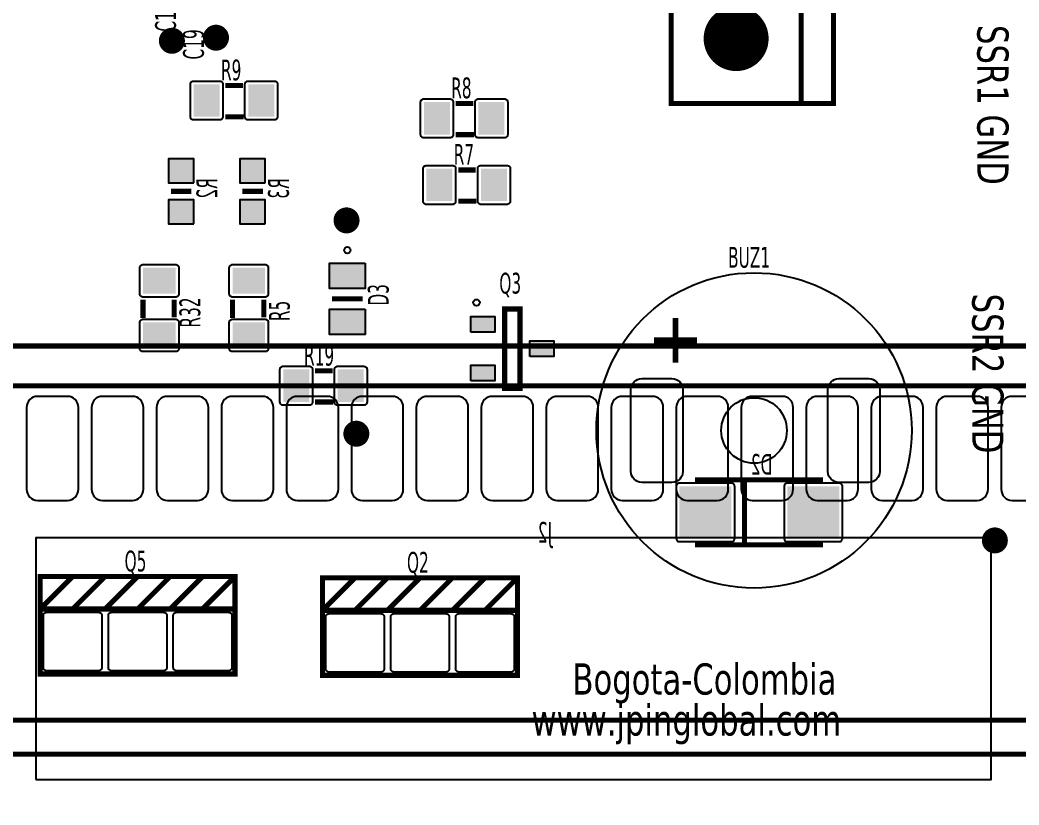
# Model space of a CAD drawing. Header units: millimetres. Extents: x 124 to 302, y 105 to 223.
# Drawn here: x 281.319 to 282.856, y 218.609 to 219.817 of the extents above; entities that cross this region are included whole.
import ezdxf

# ---------------------------------------------------------------- set-up
doc = ezdxf.new("R2010")
doc.units = ezdxf.units.MM
doc.layers.add('DESC', color=250, linetype='Continuous')
doc.styles.get("Standard").update_dxf_attribs({"font": 'tahoma.ttf'})

# ---------------------------------------------------------------- blocks, each defined once
blk = doc.blocks.new('RPAD')
blk.add_trace([(-0.5, -0.5), (-0.5, 0.5), (0.5, -0.5), (0.5, 0.5)])
blk = doc.blocks.new('EPAD')
at = {"const_width": 0.5}
blk.add_lwpolyline([(-0.25, 0, 1), (0.25, 0, 1)], format="xyb", close=True, dxfattribs=at)
blk = doc.blocks.new('PSOCB')
at = {"const_width": 0.00787}
for points in [[(129.8456, 111.181), (134.7196, 111.181), (134.7196, 114.0511), (129.8456, 114.0511), (129.8456, 111.181)], [(129.8456, 111.181), (134.7196, 111.181), (134.7196, 114.0511), (129.8456, 114.0511), (129.8456, 111.181)], [(129.8456, 111.181), (134.7196, 111.181), (134.7196, 114.0511), (129.8456, 114.0511), (129.8456, 111.181)], [(133.44, 113.9897), (131.34, 113.9897)], [(133.44, 113.9897), (131.34, 113.9897)], [(133.44, 113.9897), (131.34, 113.9897)], [(133.7219, 112.1822), (133.9719, 112.1822), (133.9719, 113.0822), (133.7219, 113.0822), (133.7219, 112.1822)], [(133.7219, 112.1822), (133.9719, 112.1822), (133.9719, 113.0822), (133.7219, 113.0822), (133.7219, 112.1822)], [(133.7219, 112.1822), (133.9719, 112.1822), (133.9719, 113.0822), (133.7219, 113.0822), (133.7219, 112.1822)], [(133.9219, 113.0822), (133.9219, 112.1822)], [(133.9219, 113.0822), (133.9219, 112.1822)], [(133.9219, 113.0822), (133.9219, 112.1822)], [(133.036, 112.2099), (133.063, 112.2099)], [(133.036, 112.2099), (133.063, 112.2099)], [(133.036, 112.2099), (133.063, 112.2099)], [(133.3903, 112.1824), (133.4173, 112.1824)], [(133.3903, 112.1824), (133.4173, 112.1824)], [(133.3903, 112.1824), (133.4173, 112.1824)], [(133.036, 112.1619), (133.064, 112.1619)], [(133.036, 112.1619), (133.064, 112.1619)], [(133.036, 112.1619), (133.064, 112.1619)], [(133.3903, 112.1344), (133.4183, 112.1344)], [(133.3903, 112.1344), (133.4183, 112.1344)], [(133.3903, 112.1344), (133.4183, 112.1344)], [(133.3942, 112.08), (133.4212, 112.08)], [(133.3942, 112.08), (133.4212, 112.08)], [(133.3942, 112.08), (133.4212, 112.08)], [(132.9834, 112.0472), (132.9519, 112.0472)], [(132.9834, 112.0472), (132.9519, 112.0472)], [(132.9834, 112.0472), (132.9519, 112.0472)], [(133.0936, 112.0472), (133.0621, 112.0472)], [(133.0936, 112.0472), (133.0621, 112.0472)], [(133.0936, 112.0472), (133.0621, 112.0472)], [(133.3942, 112.032), (133.4222, 112.032)], [(133.3942, 112.032), (133.4222, 112.032)], [(133.3942, 112.032), (133.4222, 112.032)], [(132.9091, 111.8804), (132.9091, 111.8524)], [(132.9091, 111.8804), (132.9091, 111.8524)], [(132.9091, 111.8804), (132.9091, 111.8524)], [(132.9571, 111.8804), (132.9571, 111.8534)], [(132.9571, 111.8804), (132.9571, 111.8534)], [(132.9571, 111.8804), (132.9571, 111.8534)], [(133.0469, 111.8804), (133.0469, 111.8524)], [(133.0469, 111.8804), (133.0469, 111.8524)], [(133.0469, 111.8804), (133.0469, 111.8524)], [(133.0949, 111.8804), (133.0949, 111.8534)], [(133.0949, 111.8804), (133.0949, 111.8534)], [(133.0949, 111.8804), (133.0949, 111.8534)], [(133.2471, 111.8818), (133.1999, 111.8818)], [(133.2471, 111.8818), (133.1999, 111.8818)], [(133.2471, 111.8818), (133.1999, 111.8818)], [(133.4656, 111.744), (133.4893, 111.744), (133.4893, 111.8661), (133.4656, 111.8661), (133.4656, 111.744)], [(133.4656, 111.744), (133.4893, 111.744), (133.4893, 111.8661), (133.4656, 111.8661), (133.4656, 111.744)], [(133.4656, 111.744), (133.4893, 111.744), (133.4893, 111.8661), (133.4656, 111.8661), (133.4656, 111.744)], [(133.1738, 111.771), (133.2008, 111.771)], [(133.1738, 111.771), (133.2008, 111.771)], [(133.1738, 111.771), (133.2008, 111.771)], [(133.1738, 111.723), (133.2018, 111.723)], [(133.1738, 111.723), (133.2018, 111.723)], [(133.1738, 111.723), (133.2018, 111.723)], [(133.9557, 111.6031), (133.7587, 111.6031)], [(133.9557, 111.6031), (133.7587, 111.6031)], [(133.9557, 111.6031), (133.7587, 111.6031)], [(133.8347, 111.6031), (133.8347, 111.5031)], [(133.8347, 111.6031), (133.8347, 111.5031)], [(133.8347, 111.6031), (133.8347, 111.5031)], [(133.7587, 111.5031), (133.9557, 111.5031)], [(133.7587, 111.5031), (133.9557, 111.5031)], [(133.7587, 111.5031), (133.9557, 111.5031)], [(132.7507, 111.4043), (132.7507, 111.4543), (133.0507, 111.4543), (133.0507, 111.4043)], [(132.7507, 111.4043), (132.8007, 111.4543)], [(132.7507, 111.4043), (132.7507, 111.4543), (133.0507, 111.4543), (133.0507, 111.4043)], [(132.7507, 111.4043), (132.8007, 111.4543)], [(132.7507, 111.4043), (132.7507, 111.4543), (133.0507, 111.4543), (133.0507, 111.4043)], [(132.7507, 111.4043), (132.8007, 111.4543)], [(132.8007, 111.4043), (132.8507, 111.4543)], [(132.8007, 111.4043), (132.8507, 111.4543)], [(132.8007, 111.4043), (132.8507, 111.4543)], [(132.8507, 111.4043), (132.9007, 111.4543)], [(132.8507, 111.4043), (132.9007, 111.4543)], [(132.8507, 111.4043), (132.9007, 111.4543)], [(132.9007, 111.4043), (132.9507, 111.4543)], [(132.9007, 111.4043), (132.9507, 111.4543)], [(132.9007, 111.4043), (132.9507, 111.4543)], [(132.9507, 111.4043), (133.0007, 111.4543)], [(132.9507, 111.4043), (133.0007, 111.4543)], [(132.9507, 111.4043), (133.0007, 111.4543)], [(133.0007, 111.4043), (133.0507, 111.4543)], [(133.0007, 111.4043), (133.0507, 111.4543)], [(133.0007, 111.4043), (133.0507, 111.4543)], [(133.1853, 111.4023), (133.1853, 111.4523), (133.4853, 111.4523), (133.4853, 111.4023)], [(133.1853, 111.4023), (133.2353, 111.4523)], [(133.1853, 111.4023), (133.1853, 111.4523), (133.4853, 111.4523), (133.4853, 111.4023)], [(133.1853, 111.4023), (133.2353, 111.4523)], [(133.1853, 111.4023), (133.1853, 111.4523), (133.4853, 111.4523), (133.4853, 111.4023)], [(133.1853, 111.4023), (133.2353, 111.4523)], [(133.2353, 111.4023), (133.2853, 111.4523)], [(133.2353, 111.4023), (133.2853, 111.4523)], [(133.2353, 111.4023), (133.2853, 111.4523)], [(133.2853, 111.4023), (133.3353, 111.4523)], [(133.2853, 111.4023), (133.3353, 111.4523)], [(133.2853, 111.4023), (133.3353, 111.4523)], [(133.3353, 111.4023), (133.3853, 111.4523)], [(133.3353, 111.4023), (133.3853, 111.4523)], [(133.3353, 111.4023), (133.3853, 111.4523)], [(133.3853, 111.4023), (133.4353, 111.4523)], [(133.3853, 111.4023), (133.4353, 111.4523)], [(133.3853, 111.4023), (133.4353, 111.4523)], [(133.4353, 111.4023), (133.4853, 111.4523)], [(133.4353, 111.4023), (133.4853, 111.4523)], [(133.4353, 111.4023), (133.4853, 111.4523)], [(132.7507, 111.3043), (133.0507, 111.3043), (133.0507, 111.4043), (132.7507, 111.4043), (132.7507, 111.3043)], [(132.7507, 111.3043), (133.0507, 111.3043), (133.0507, 111.4043), (132.7507, 111.4043), (132.7507, 111.3043)], [(132.7507, 111.3043), (133.0507, 111.3043), (133.0507, 111.4043), (132.7507, 111.4043), (132.7507, 111.3043)], [(133.1853, 111.3023), (133.4853, 111.3023), (133.4853, 111.4023), (133.1853, 111.4023), (133.1853, 111.3023)], [(133.1853, 111.3023), (133.4853, 111.3023), (133.4853, 111.4023), (133.1853, 111.4023), (133.1853, 111.3023)], [(133.1853, 111.3023), (133.4853, 111.3023), (133.4853, 111.4023), (133.1853, 111.4023), (133.1853, 111.3023)], [(134.5535, 111.2334), (130.8921, 111.2334)], [(134.5535, 111.2334), (130.8921, 111.2334)], [(134.5535, 111.2334), (130.8921, 111.2334)]]:
    blk.add_lwpolyline(points, dxfattribs=at)
for points in [[(131.863, 113.9736), (131.817, 113.9736), (131.8136, 113.9733), (131.8104, 113.9723), (131.8075, 113.9708), (131.805, 113.9687), (131.8029, 113.9662), (131.8014, 113.9633), (131.8004, 113.9601), (131.8, 113.9566), (131.8, 113.8306), (131.8004, 113.8272), (131.8014, 113.8239), (131.8029, 113.821), (131.805, 113.8185), (131.8075, 113.8165), (131.8104, 113.8149), (131.8136, 113.814), (131.817, 113.8136), (131.863, 113.8136), (131.8665, 113.814), (131.8697, 113.8149), (131.8726, 113.8165), (131.8751, 113.8185), (131.8772, 113.821), (131.8787, 113.8239), (131.8797, 113.8272), (131.88, 113.8306), (131.88, 113.9566), (131.8797, 113.9601), (131.8787, 113.9633), (131.8772, 113.9662), (131.8751, 113.9687), (131.8726, 113.9708), (131.8697, 113.9723), (131.8665, 113.9733), (131.863, 113.9736)], [(131.963, 113.9736), (131.917, 113.9736), (131.9136, 113.9733), (131.9104, 113.9723), (131.9075, 113.9708), (131.905, 113.9687), (131.9029, 113.9662), (131.9014, 113.9633), (131.9004, 113.9601), (131.9, 113.9566), (131.9, 113.8306), (131.9004, 113.8272), (131.9014, 113.8239), (131.9029, 113.821), (131.905, 113.8185), (131.9075, 113.8165), (131.9104, 113.8149), (131.9136, 113.814), (131.917, 113.8136), (131.963, 113.8136), (131.9665, 113.814), (131.9697, 113.8149), (131.9726, 113.8165), (131.9751, 113.8185), (131.9772, 113.821), (131.9787, 113.8239), (131.9797, 113.8272), (131.98, 113.8306), (131.98, 113.9566), (131.9797, 113.9601), (131.9787, 113.9633), (131.9772, 113.9662), (131.9751, 113.9687), (131.9726, 113.9708), (131.9697, 113.9723), (131.9665, 113.9733), (131.963, 113.9736)], [(132.063, 113.9736), (132.017, 113.9736), (132.0136, 113.9733), (132.0104, 113.9723), (132.0075, 113.9708), (132.005, 113.9687), (132.0029, 113.9662), (132.0014, 113.9633), (132.0004, 113.9601), (132, 113.9566), (132, 113.8306), (132.0004, 113.8272), (132.0014, 113.8239), (132.0029, 113.821), (132.005, 113.8185), (132.0075, 113.8165), (132.0104, 113.8149), (132.0136, 113.814), (132.017, 113.8136), (132.063, 113.8136), (132.0665, 113.814), (132.0697, 113.8149), (132.0726, 113.8165), (132.0751, 113.8185), (132.0772, 113.821), (132.0787, 113.8239), (132.0797, 113.8272), (132.08, 113.8306), (132.08, 113.9566), (132.0797, 113.9601), (132.0787, 113.9633), (132.0772, 113.9662), (132.0751, 113.9687), (132.0726, 113.9708), (132.0697, 113.9723), (132.0665, 113.9733), (132.063, 113.9736)], [(132.163, 113.9736), (132.117, 113.9736), (132.1136, 113.9733), (132.1104, 113.9723), (132.1075, 113.9708), (132.105, 113.9687), (132.1029, 113.9662), (132.1014, 113.9633), (132.1004, 113.9601), (132.1, 113.9566), (132.1, 113.8306), (132.1004, 113.8272), (132.1014, 113.8239), (132.1029, 113.821), (132.105, 113.8185), (132.1075, 113.8165), (132.1104, 113.8149), (132.1136, 113.814), (132.117, 113.8136), (132.163, 113.8136), (132.1665, 113.814), (132.1697, 113.8149), (132.1726, 113.8165), (132.1751, 113.8185), (132.1772, 113.821), (132.1787, 113.8239), (132.1797, 113.8272), (132.18, 113.8306), (132.18, 113.9566), (132.1797, 113.9601), (132.1787, 113.9633), (132.1772, 113.9662), (132.1751, 113.9687), (132.1726, 113.9708), (132.1697, 113.9723), (132.1665, 113.9733), (132.163, 113.9736)], [(132.263, 113.9736), (132.217, 113.9736), (132.2136, 113.9733), (132.2104, 113.9723), (132.2075, 113.9708), (132.205, 113.9687), (132.2029, 113.9662), (132.2014, 113.9633), (132.2004, 113.9601), (132.2, 113.9566), (132.2, 113.8306), (132.2004, 113.8272), (132.2014, 113.8239), (132.2029, 113.821), (132.205, 113.8185), (132.2075, 113.8165), (132.2104, 113.8149), (132.2136, 113.814), (132.217, 113.8136), (132.263, 113.8136), (132.2665, 113.814), (132.2697, 113.8149), (132.2726, 113.8165), (132.2751, 113.8185), (132.2772, 113.821), (132.2787, 113.8239), (132.2797, 113.8272), (132.28, 113.8306), (132.28, 113.9566), (132.2797, 113.9601), (132.2787, 113.9633), (132.2772, 113.9662), (132.2751, 113.9687), (132.2726, 113.9708), (132.2697, 113.9723), (132.2665, 113.9733), (132.263, 113.9736)], [(132.363, 113.9736), (132.317, 113.9736), (132.3136, 113.9733), (132.3104, 113.9723), (132.3075, 113.9708), (132.305, 113.9687), (132.3029, 113.9662), (132.3014, 113.9633), (132.3004, 113.9601), (132.3, 113.9566), (132.3, 113.8306), (132.3004, 113.8272), (132.3014, 113.8239), (132.3029, 113.821), (132.305, 113.8185), (132.3075, 113.8165), (132.3104, 113.8149), (132.3136, 113.814), (132.317, 113.8136), (132.363, 113.8136), (132.3665, 113.814), (132.3697, 113.8149), (132.3726, 113.8165), (132.3751, 113.8185), (132.3772, 113.821), (132.3787, 113.8239), (132.3797, 113.8272), (132.38, 113.8306), (132.38, 113.9566), (132.3797, 113.9601), (132.3787, 113.9633), (132.3772, 113.9662), (132.3751, 113.9687), (132.3726, 113.9708), (132.3697, 113.9723), (132.3665, 113.9733), (132.363, 113.9736)], [(132.463, 113.9736), (132.417, 113.9736), (132.4136, 113.9733), (132.4104, 113.9723), (132.4075, 113.9708), (132.405, 113.9687), (132.4029, 113.9662), (132.4014, 113.9633), (132.4004, 113.9601), (132.4, 113.9566), (132.4, 113.8306), (132.4004, 113.8272), (132.4014, 113.8239), (132.4029, 113.821), (132.405, 113.8185), (132.4075, 113.8165), (132.4104, 113.8149), (132.4136, 113.814), (132.417, 113.8136), (132.463, 113.8136), (132.4665, 113.814), (132.4697, 113.8149), (132.4726, 113.8165), (132.4751, 113.8185), (132.4772, 113.821), (132.4787, 113.8239), (132.4797, 113.8272), (132.48, 113.8306), (132.48, 113.9566), (132.4797, 113.9601), (132.4787, 113.9633), (132.4772, 113.9662), (132.4751, 113.9687), (132.4726, 113.9708), (132.4697, 113.9723), (132.4665, 113.9733), (132.463, 113.9736)], [(132.563, 113.9736), (132.517, 113.9736), (132.5136, 113.9733), (132.5104, 113.9723), (132.5075, 113.9708), (132.505, 113.9687), (132.5029, 113.9662), (132.5014, 113.9633), (132.5004, 113.9601), (132.5, 113.9566), (132.5, 113.8306), (132.5004, 113.8272), (132.5014, 113.8239), (132.5029, 113.821), (132.505, 113.8185), (132.5075, 113.8165), (132.5104, 113.8149), (132.5136, 113.814), (132.517, 113.8136), (132.563, 113.8136), (132.5665, 113.814), (132.5697, 113.8149), (132.5726, 113.8165), (132.5751, 113.8185), (132.5772, 113.821), (132.5787, 113.8239), (132.5797, 113.8272), (132.58, 113.8306), (132.58, 113.9566), (132.5797, 113.9601), (132.5787, 113.9633), (132.5772, 113.9662), (132.5751, 113.9687), (132.5726, 113.9708), (132.5697, 113.9723), (132.5665, 113.9733), (132.563, 113.9736)], [(132.663, 113.9736), (132.617, 113.9736), (132.6136, 113.9733), (132.6104, 113.9723), (132.6075, 113.9708), (132.605, 113.9687), (132.6029, 113.9662), (132.6014, 113.9633), (132.6004, 113.9601), (132.6, 113.9566), (132.6, 113.8306), (132.6004, 113.8272), (132.6014, 113.8239), (132.6029, 113.821), (132.605, 113.8185), (132.6075, 113.8165), (132.6104, 113.8149), (132.6136, 113.814), (132.617, 113.8136), (132.663, 113.8136), (132.6665, 113.814), (132.6697, 113.8149), (132.6726, 113.8165), (132.6751, 113.8185), (132.6772, 113.821), (132.6787, 113.8239), (132.6797, 113.8272), (132.68, 113.8306), (132.68, 113.9566), (132.6797, 113.9601), (132.6787, 113.9633), (132.6772, 113.9662), (132.6751, 113.9687), (132.6726, 113.9708), (132.6697, 113.9723), (132.6665, 113.9733), (132.663, 113.9736)], [(132.763, 113.9736), (132.717, 113.9736), (132.7136, 113.9733), (132.7104, 113.9723), (132.7075, 113.9708), (132.705, 113.9687), (132.7029, 113.9662), (132.7014, 113.9633), (132.7004, 113.9601), (132.7, 113.9566), (132.7, 113.8306), (132.7004, 113.8272), (132.7014, 113.8239), (132.7029, 113.821), (132.705, 113.8185), (132.7075, 113.8165), (132.7104, 113.8149), (132.7136, 113.814), (132.717, 113.8136), (132.763, 113.8136), (132.7665, 113.814), (132.7697, 113.8149), (132.7726, 113.8165), (132.7751, 113.8185), (132.7772, 113.821), (132.7787, 113.8239), (132.7797, 113.8272), (132.78, 113.8306), (132.78, 113.9566), (132.7797, 113.9601), (132.7787, 113.9633), (132.7772, 113.9662), (132.7751, 113.9687), (132.7726, 113.9708), (132.7697, 113.9723), (132.7665, 113.9733), (132.763, 113.9736)], [(132.863, 113.9736), (132.817, 113.9736), (132.8136, 113.9733), (132.8104, 113.9723), (132.8075, 113.9708), (132.805, 113.9687), (132.8029, 113.9662), (132.8014, 113.9633), (132.8004, 113.9601), (132.8, 113.9566), (132.8, 113.8306), (132.8004, 113.8272), (132.8014, 113.8239), (132.8029, 113.821), (132.805, 113.8185), (132.8075, 113.8165), (132.8104, 113.8149), (132.8136, 113.814), (132.817, 113.8136), (132.863, 113.8136), (132.8665, 113.814), (132.8697, 113.8149), (132.8726, 113.8165), (132.8751, 113.8185), (132.8772, 113.821), (132.8787, 113.8239), (132.8797, 113.8272), (132.88, 113.8306), (132.88, 113.9566), (132.8797, 113.9601), (132.8787, 113.9633), (132.8772, 113.9662), (132.8751, 113.9687), (132.8726, 113.9708), (132.8697, 113.9723), (132.8665, 113.9733), (132.863, 113.9736)], [(132.963, 113.9736), (132.917, 113.9736), (132.9136, 113.9733), (132.9104, 113.9723), (132.9075, 113.9708), (132.905, 113.9687), (132.9029, 113.9662), (132.9014, 113.9633), (132.9004, 113.9601), (132.9, 113.9566), (132.9, 113.8306), (132.9004, 113.8272), (132.9014, 113.8239), (132.9029, 113.821), (132.905, 113.8185), (132.9075, 113.8165), (132.9104, 113.8149), (132.9136, 113.814), (132.917, 113.8136), (132.963, 113.8136), (132.9665, 113.814), (132.9697, 113.8149), (132.9726, 113.8165), (132.9751, 113.8185), (132.9772, 113.821), (132.9787, 113.8239), (132.9797, 113.8272), (132.98, 113.8306), (132.98, 113.9566), (132.9797, 113.9601), (132.9787, 113.9633), (132.9772, 113.9662), (132.9751, 113.9687), (132.9726, 113.9708), (132.9697, 113.9723), (132.9665, 113.9733), (132.963, 113.9736)], [(133.063, 113.9736), (133.017, 113.9736), (133.0136, 113.9733), (133.0104, 113.9723), (133.0075, 113.9708), (133.005, 113.9687), (133.0029, 113.9662), (133.0014, 113.9633), (133.0004, 113.9601), (133, 113.9566), (133, 113.8306), (133.0004, 113.8272), (133.0014, 113.8239), (133.0029, 113.821), (133.005, 113.8185), (133.0075, 113.8165), (133.0104, 113.8149), (133.0136, 113.814), (133.017, 113.8136), (133.063, 113.8136), (133.0665, 113.814), (133.0697, 113.8149), (133.0726, 113.8165), (133.0751, 113.8185), (133.0772, 113.821), (133.0787, 113.8239), (133.0797, 113.8272), (133.08, 113.8306), (133.08, 113.9566), (133.0797, 113.9601), (133.0787, 113.9633), (133.0772, 113.9662), (133.0751, 113.9687), (133.0726, 113.9708), (133.0697, 113.9723), (133.0665, 113.9733), (133.063, 113.9736)], [(133.163, 113.9736), (133.117, 113.9736), (133.1136, 113.9733), (133.1104, 113.9723), (133.1075, 113.9708), (133.105, 113.9687), (133.1029, 113.9662), (133.1014, 113.9633), (133.1004, 113.9601), (133.1, 113.9566), (133.1, 113.8306), (133.1004, 113.8272), (133.1014, 113.8239), (133.1029, 113.821), (133.105, 113.8185), (133.1075, 113.8165), (133.1104, 113.8149), (133.1136, 113.814), (133.117, 113.8136), (133.163, 113.8136), (133.1665, 113.814), (133.1697, 113.8149), (133.1726, 113.8165), (133.1751, 113.8185), (133.1772, 113.821), (133.1787, 113.8239), (133.1797, 113.8272), (133.18, 113.8306), (133.18, 113.9566), (133.1797, 113.9601), (133.1787, 113.9633), (133.1772, 113.9662), (133.1751, 113.9687), (133.1726, 113.9708), (133.1697, 113.9723), (133.1665, 113.9733), (133.163, 113.9736)], [(133.263, 113.9736), (133.217, 113.9736), (133.2136, 113.9733), (133.2104, 113.9723), (133.2075, 113.9708), (133.205, 113.9687), (133.2029, 113.9662), (133.2014, 113.9633), (133.2004, 113.9601), (133.2, 113.9566), (133.2, 113.8306), (133.2004, 113.8272), (133.2014, 113.8239), (133.2029, 113.821), (133.205, 113.8185), (133.2075, 113.8165), (133.2104, 113.8149), (133.2136, 113.814), (133.217, 113.8136), (133.263, 113.8136), (133.2665, 113.814), (133.2697, 113.8149), (133.2726, 113.8165), (133.2751, 113.8185), (133.2772, 113.821), (133.2787, 113.8239), (133.2797, 113.8272), (133.28, 113.8306), (133.28, 113.9566), (133.2797, 113.9601), (133.2787, 113.9633), (133.2772, 113.9662), (133.2751, 113.9687), (133.2726, 113.9708), (133.2697, 113.9723), (133.2665, 113.9733), (133.263, 113.9736)], [(132.987, 112.2169), (133.027, 112.2169), (133.028, 112.2168), (133.0289, 112.2165), (133.0298, 112.2161), (133.0305, 112.2155), (133.0311, 112.2148), (133.0316, 112.2139), (133.0319, 112.213), (133.032, 112.2119), (133.032, 112.1619), (133.0319, 112.1609), (133.0316, 112.16), (133.0311, 112.1591), (133.0305, 112.1584), (133.0298, 112.1578), (133.0289, 112.1573), (133.028, 112.157), (133.027, 112.1569), (132.987, 112.1569), (132.986, 112.157), (132.985, 112.1573), (132.9842, 112.1578), (132.9834, 112.1584), (132.9828, 112.1591), (132.9824, 112.16), (132.9821, 112.1609), (132.982, 112.1619), (132.982, 112.2119), (132.9821, 112.213), (132.9824, 112.2139), (132.9828, 112.2148), (132.9834, 112.2155), (132.9842, 112.2161), (132.985, 112.2165), (132.986, 112.2168), (132.987, 112.2169)], [(133.071, 112.2169), (133.111, 112.2169), (133.112, 112.2168), (133.1129, 112.2165), (133.1138, 112.2161), (133.1145, 112.2155), (133.1151, 112.2148), (133.1156, 112.2139), (133.1159, 112.213), (133.116, 112.2119), (133.116, 112.1619), (133.1159, 112.1609), (133.1156, 112.16), (133.1151, 112.1591), (133.1145, 112.1584), (133.1138, 112.1578), (133.1129, 112.1573), (133.112, 112.157), (133.111, 112.1569), (133.071, 112.1569), (133.07, 112.157), (133.069, 112.1573), (133.0682, 112.1578), (133.0674, 112.1584), (133.0668, 112.1591), (133.0664, 112.16), (133.0661, 112.1609), (133.066, 112.1619), (133.066, 112.2119), (133.0661, 112.213), (133.0664, 112.2139), (133.0668, 112.2148), (133.0674, 112.2155), (133.0682, 112.2161), (133.069, 112.2165), (133.07, 112.2168), (133.071, 112.2169)], [(133.3413, 112.1894), (133.3813, 112.1894), (133.3823, 112.1893), (133.3833, 112.189), (133.3841, 112.1885), (133.3849, 112.1879), (133.3855, 112.1872), (133.3859, 112.1863), (133.3862, 112.1854), (133.3863, 112.1844), (133.3863, 112.1344), (133.3862, 112.1334), (133.3859, 112.1324), (133.3855, 112.1316), (133.3849, 112.1308), (133.3841, 112.1302), (133.3833, 112.1298), (133.3823, 112.1295), (133.3813, 112.1294), (133.3413, 112.1294), (133.3403, 112.1295), (133.3393, 112.1298), (133.3385, 112.1302), (133.3377, 112.1308), (133.3371, 112.1316), (133.3367, 112.1324), (133.3364, 112.1334), (133.3363, 112.1344), (133.3363, 112.1844), (133.3364, 112.1854), (133.3367, 112.1863), (133.3371, 112.1872), (133.3377, 112.1879), (133.3385, 112.1885), (133.3393, 112.189), (133.3403, 112.1893), (133.3413, 112.1894)], [(133.4253, 112.1894), (133.4653, 112.1894), (133.4663, 112.1893), (133.4673, 112.189), (133.4681, 112.1885), (133.4689, 112.1879), (133.4695, 112.1872), (133.4699, 112.1863), (133.4702, 112.1854), (133.4703, 112.1844), (133.4703, 112.1344), (133.4702, 112.1334), (133.4699, 112.1324), (133.4695, 112.1316), (133.4689, 112.1308), (133.4681, 112.1302), (133.4673, 112.1298), (133.4663, 112.1295), (133.4653, 112.1294), (133.4253, 112.1294), (133.4243, 112.1295), (133.4233, 112.1298), (133.4225, 112.1302), (133.4217, 112.1308), (133.4211, 112.1316), (133.4207, 112.1324), (133.4204, 112.1334), (133.4203, 112.1344), (133.4203, 112.1844), (133.4204, 112.1854), (133.4207, 112.1863), (133.4211, 112.1872), (133.4217, 112.1879), (133.4225, 112.1885), (133.4233, 112.189), (133.4243, 112.1893), (133.4253, 112.1894)], [(132.9871, 112.0602), (132.9871, 112.0972), (132.9481, 112.0972), (132.9481, 112.0602), (132.9871, 112.0602)], [(133.0973, 112.0602), (133.0973, 112.0972), (133.0583, 112.0972), (133.0583, 112.0602), (133.0973, 112.0602)], [(133.3452, 112.087), (133.3852, 112.087), (133.3863, 112.0869), (133.3872, 112.0866), (133.3881, 112.0862), (133.3888, 112.0856), (133.3894, 112.0848), (133.3899, 112.084), (133.3901, 112.083), (133.3902, 112.082), (133.3902, 112.032), (133.3901, 112.031), (133.3899, 112.03), (133.3894, 112.0292), (133.3888, 112.0285), (133.3881, 112.0279), (133.3872, 112.0274), (133.3863, 112.0271), (133.3852, 112.027), (133.3452, 112.027), (133.3442, 112.0271), (133.3433, 112.0274), (133.3424, 112.0279), (133.3417, 112.0285), (133.3411, 112.0292), (133.3406, 112.03), (133.3403, 112.031), (133.3402, 112.032), (133.3402, 112.082), (133.3403, 112.083), (133.3406, 112.084), (133.3411, 112.0848), (133.3417, 112.0856), (133.3424, 112.0862), (133.3433, 112.0866), (133.3442, 112.0869), (133.3452, 112.087)], [(133.4292, 112.087), (133.4692, 112.087), (133.4703, 112.0869), (133.4712, 112.0866), (133.4721, 112.0862), (133.4728, 112.0856), (133.4734, 112.0848), (133.4739, 112.084), (133.4741, 112.083), (133.4742, 112.082), (133.4742, 112.032), (133.4741, 112.031), (133.4739, 112.03), (133.4734, 112.0292), (133.4728, 112.0285), (133.4721, 112.0279), (133.4712, 112.0274), (133.4703, 112.0271), (133.4692, 112.027), (133.4292, 112.027), (133.4282, 112.0271), (133.4273, 112.0274), (133.4264, 112.0279), (133.4257, 112.0285), (133.4251, 112.0292), (133.4246, 112.03), (133.4243, 112.031), (133.4242, 112.032), (133.4242, 112.082), (133.4243, 112.083), (133.4246, 112.084), (133.4251, 112.0848), (133.4257, 112.0856), (133.4264, 112.0862), (133.4273, 112.0866), (133.4282, 112.0869), (133.4292, 112.087)], [(132.9871, 111.9972), (132.9871, 112.0342), (132.9481, 112.0342), (132.9481, 111.9972), (132.9871, 111.9972)], [(133.0973, 111.9972), (133.0973, 112.0342), (133.0583, 112.0342), (133.0583, 111.9972), (133.0973, 111.9972)], [(133.251, 111.9368), (133.251, 111.8978), (133.196, 111.8978), (133.196, 111.9368), (133.251, 111.9368)], [(132.9641, 111.9294), (132.9641, 111.8894), (132.964, 111.8884), (132.9638, 111.8874), (132.9633, 111.8866), (132.9627, 111.8858), (132.962, 111.8852), (132.9611, 111.8848), (132.9602, 111.8845), (132.9591, 111.8844), (132.9091, 111.8844), (132.9081, 111.8845), (132.9072, 111.8848), (132.9063, 111.8852), (132.9056, 111.8858), (132.905, 111.8866), (132.9045, 111.8874), (132.9042, 111.8884), (132.9041, 111.8894), (132.9041, 111.9294), (132.9042, 111.9304), (132.9045, 111.9313), (132.905, 111.9322), (132.9056, 111.9329), (132.9063, 111.9335), (132.9072, 111.934), (132.9081, 111.9343), (132.9091, 111.9344), (132.9591, 111.9344), (132.9602, 111.9343), (132.9611, 111.934), (132.962, 111.9335), (132.9627, 111.9329), (132.9633, 111.9322), (132.9638, 111.9313), (132.964, 111.9304), (132.9641, 111.9294)], [(133.1019, 111.9294), (133.1019, 111.8894), (133.1018, 111.8884), (133.1015, 111.8874), (133.1011, 111.8866), (133.1005, 111.8858), (133.0998, 111.8852), (133.0989, 111.8848), (133.098, 111.8845), (133.0969, 111.8844), (133.0469, 111.8844), (133.0459, 111.8845), (133.045, 111.8848), (133.0441, 111.8852), (133.0434, 111.8858), (133.0428, 111.8866), (133.0423, 111.8874), (133.042, 111.8884), (133.0419, 111.8894), (133.0419, 111.9294), (133.042, 111.9304), (133.0423, 111.9313), (133.0428, 111.9322), (133.0434, 111.9329), (133.0441, 111.9335), (133.045, 111.934), (133.0459, 111.9343), (133.0469, 111.9344), (133.0969, 111.9344), (133.098, 111.9343), (133.0989, 111.934), (133.0998, 111.9335), (133.1005, 111.9329), (133.1011, 111.9322), (133.1015, 111.9313), (133.1018, 111.9304), (133.1019, 111.9294)], [(133.251, 111.8659), (133.251, 111.8269), (133.196, 111.8269), (133.196, 111.8659), (133.251, 111.8659)], [(132.9641, 111.8454), (132.9641, 111.8054), (132.964, 111.8044), (132.9638, 111.8034), (132.9633, 111.8026), (132.9627, 111.8018), (132.962, 111.8012), (132.9611, 111.8008), (132.9602, 111.8005), (132.9591, 111.8004), (132.9091, 111.8004), (132.9081, 111.8005), (132.9072, 111.8008), (132.9063, 111.8012), (132.9056, 111.8018), (132.905, 111.8026), (132.9045, 111.8034), (132.9042, 111.8044), (132.9041, 111.8054), (132.9041, 111.8454), (132.9042, 111.8464), (132.9045, 111.8473), (132.905, 111.8482), (132.9056, 111.8489), (132.9063, 111.8495), (132.9072, 111.85), (132.9081, 111.8503), (132.9091, 111.8504), (132.9591, 111.8504), (132.9602, 111.8503), (132.9611, 111.85), (132.962, 111.8495), (132.9627, 111.8489), (132.9633, 111.8482), (132.9638, 111.8473), (132.964, 111.8464), (132.9641, 111.8454)], [(133.1019, 111.8454), (133.1019, 111.8054), (133.1018, 111.8044), (133.1015, 111.8034), (133.1011, 111.8026), (133.1005, 111.8018), (133.0998, 111.8012), (133.0989, 111.8008), (133.098, 111.8005), (133.0969, 111.8004), (133.0469, 111.8004), (133.0459, 111.8005), (133.045, 111.8008), (133.0441, 111.8012), (133.0434, 111.8018), (133.0428, 111.8026), (133.0423, 111.8034), (133.042, 111.8044), (133.0419, 111.8054), (133.0419, 111.8454), (133.042, 111.8464), (133.0423, 111.8473), (133.0428, 111.8482), (133.0434, 111.8489), (133.0441, 111.8495), (133.045, 111.85), (133.0459, 111.8503), (133.0469, 111.8504), (133.0969, 111.8504), (133.098, 111.8503), (133.0989, 111.85), (133.0998, 111.8495), (133.1005, 111.8489), (133.1011, 111.8482), (133.1015, 111.8473), (133.1018, 111.8464), (133.1019, 111.8454)], [(133.4137, 111.8304), (133.4137, 111.8544), (133.4507, 111.8544), (133.4507, 111.8304), (133.4137, 111.8304)], [(133.5042, 111.793), (133.5042, 111.817), (133.5412, 111.817), (133.5412, 111.793), (133.5042, 111.793)], [(133.1248, 111.778), (133.1648, 111.778), (133.1658, 111.7779), (133.1667, 111.7776), (133.1676, 111.7771), (133.1683, 111.7765), (133.1689, 111.7758), (133.1694, 111.7749), (133.1697, 111.774), (133.1698, 111.773), (133.1698, 111.723), (133.1697, 111.7219), (133.1694, 111.721), (133.1689, 111.7201), (133.1683, 111.7194), (133.1676, 111.7188), (133.1667, 111.7183), (133.1658, 111.7181), (133.1648, 111.718), (133.1248, 111.718), (133.1237, 111.7181), (133.1228, 111.7183), (133.122, 111.7188), (133.1212, 111.7194), (133.1206, 111.7201), (133.1202, 111.721), (133.1199, 111.7219), (133.1198, 111.723), (133.1198, 111.773), (133.1199, 111.774), (133.1202, 111.7749), (133.1206, 111.7758), (133.1212, 111.7765), (133.122, 111.7771), (133.1228, 111.7776), (133.1237, 111.7779), (133.1248, 111.778)], [(133.2088, 111.778), (133.2488, 111.778), (133.2498, 111.7779), (133.2507, 111.7776), (133.2516, 111.7771), (133.2523, 111.7765), (133.2529, 111.7758), (133.2534, 111.7749), (133.2537, 111.774), (133.2538, 111.773), (133.2538, 111.723), (133.2537, 111.7219), (133.2534, 111.721), (133.2529, 111.7201), (133.2523, 111.7194), (133.2516, 111.7188), (133.2507, 111.7183), (133.2498, 111.7181), (133.2488, 111.718), (133.2088, 111.718), (133.2077, 111.7181), (133.2068, 111.7183), (133.206, 111.7188), (133.2052, 111.7194), (133.2046, 111.7201), (133.2042, 111.721), (133.2039, 111.7219), (133.2038, 111.723), (133.2038, 111.773), (133.2039, 111.774), (133.2042, 111.7749), (133.2046, 111.7758), (133.2052, 111.7765), (133.206, 111.7771), (133.2068, 111.7776), (133.2077, 111.7779), (133.2088, 111.778)], [(133.4137, 111.7556), (133.4137, 111.7796), (133.4507, 111.7796), (133.4507, 111.7556), (133.4137, 111.7556)], [(133.6769, 111.7591), (133.7229, 111.7591), (133.7264, 111.7587), (133.7296, 111.7578), (133.7325, 111.7562), (133.735, 111.7541), (133.737, 111.7516), (133.7386, 111.7488), (133.7395, 111.7455), (133.7399, 111.7421), (133.7399, 111.6161), (133.7395, 111.6126), (133.7386, 111.6094), (133.737, 111.6065), (133.735, 111.604), (133.7325, 111.6019), (133.7296, 111.6004), (133.7264, 111.5994), (133.7229, 111.5991), (133.6769, 111.5991), (133.6734, 111.5994), (133.6702, 111.6004), (133.6673, 111.6019), (133.6648, 111.604), (133.6627, 111.6065), (133.6612, 111.6094), (133.6602, 111.6126), (133.6599, 111.6161), (133.6599, 111.7421), (133.6602, 111.7455), (133.6612, 111.7488), (133.6627, 111.7516), (133.6648, 111.7541), (133.6673, 111.7562), (133.6702, 111.7578), (133.6734, 111.7587), (133.6769, 111.7591)], [(133.98, 111.7591), (134.026, 111.7591), (134.0295, 111.7587), (134.0327, 111.7578), (134.0356, 111.7562), (134.0381, 111.7541), (134.0402, 111.7516), (134.0417, 111.7488), (134.0427, 111.7455), (134.043, 111.7421), (134.043, 111.6161), (134.0427, 111.6126), (134.0417, 111.6094), (134.0402, 111.6065), (134.0381, 111.604), (134.0356, 111.6019), (134.0327, 111.6004), (134.0295, 111.5994), (134.026, 111.5991), (133.98, 111.5991), (133.9766, 111.5994), (133.9733, 111.6004), (133.9705, 111.6019), (133.968, 111.604), (133.9659, 111.6065), (133.9643, 111.6094), (133.9634, 111.6126), (133.963, 111.6161), (133.963, 111.7421), (133.9634, 111.7455), (133.9643, 111.7488), (133.9659, 111.7516), (133.968, 111.7541), (133.9705, 111.7562), (133.9733, 111.7578), (133.9766, 111.7587), (133.98, 111.7591)], [(133.8147, 111.5981), (133.7347, 111.5981), (133.7337, 111.598), (133.7327, 111.5977), (133.7319, 111.5972), (133.7311, 111.5966), (133.7305, 111.5959), (133.7301, 111.595), (133.7298, 111.5941), (133.7297, 111.5931), (133.7297, 111.5131), (133.7298, 111.5121), (133.7301, 111.5111), (133.7305, 111.5103), (133.7311, 111.5095), (133.7319, 111.5089), (133.7327, 111.5085), (133.7337, 111.5082), (133.7347, 111.5081), (133.8147, 111.5081), (133.8157, 111.5082), (133.8167, 111.5085), (133.8175, 111.5089), (133.8182, 111.5095), (133.8188, 111.5103), (133.8193, 111.5111), (133.8196, 111.5121), (133.8197, 111.5131), (133.8197, 111.5931), (133.8196, 111.5941), (133.8193, 111.595), (133.8188, 111.5959), (133.8182, 111.5966), (133.8175, 111.5972), (133.8167, 111.5977), (133.8157, 111.598), (133.8147, 111.5981)], [(133.9807, 111.5981), (133.9007, 111.5981), (133.8997, 111.598), (133.8987, 111.5977), (133.8979, 111.5972), (133.8971, 111.5966), (133.8965, 111.5959), (133.8961, 111.595), (133.8958, 111.5941), (133.8957, 111.5931), (133.8957, 111.5131), (133.8958, 111.5121), (133.8961, 111.5111), (133.8965, 111.5103), (133.8971, 111.5095), (133.8979, 111.5089), (133.8987, 111.5085), (133.8997, 111.5082), (133.9007, 111.5081), (133.9807, 111.5081), (133.9817, 111.5082), (133.9827, 111.5085), (133.9835, 111.5089), (133.9842, 111.5095), (133.9848, 111.5103), (133.9853, 111.5111), (133.9856, 111.5121), (133.9857, 111.5131), (133.9857, 111.5931), (133.9856, 111.5941), (133.9853, 111.595), (133.9848, 111.5959), (133.9842, 111.5966), (133.9835, 111.5972), (133.9827, 111.5977), (133.9817, 111.598), (133.9807, 111.5981)], [(132.7607, 111.3993), (132.8407, 111.3993), (132.8417, 111.3992), (132.8426, 111.3989), (132.8435, 111.3984), (132.8442, 111.3978), (132.8448, 111.3971), (132.8453, 111.3962), (132.8456, 111.3953), (132.8457, 111.3943), (132.8457, 111.3143), (132.8456, 111.3132), (132.8453, 111.3123), (132.8448, 111.3114), (132.8442, 111.3107), (132.8435, 111.3101), (132.8426, 111.3096), (132.8417, 111.3094), (132.8407, 111.3093), (132.7607, 111.3093), (132.7597, 111.3094), (132.7587, 111.3096), (132.7579, 111.3101), (132.7571, 111.3107), (132.7565, 111.3114), (132.7561, 111.3123), (132.7558, 111.3132), (132.7557, 111.3143), (132.7557, 111.3943), (132.7558, 111.3953), (132.7561, 111.3962), (132.7565, 111.3971), (132.7571, 111.3978), (132.7579, 111.3984), (132.7587, 111.3989), (132.7597, 111.3992), (132.7607, 111.3993)], [(132.8607, 111.3993), (132.9407, 111.3993), (132.9417, 111.3992), (132.9426, 111.3989), (132.9435, 111.3984), (132.9442, 111.3978), (132.9448, 111.3971), (132.9453, 111.3962), (132.9456, 111.3953), (132.9457, 111.3943), (132.9457, 111.3143), (132.9456, 111.3132), (132.9453, 111.3123), (132.9448, 111.3114), (132.9442, 111.3107), (132.9435, 111.3101), (132.9426, 111.3096), (132.9417, 111.3094), (132.9407, 111.3093), (132.8607, 111.3093), (132.8597, 111.3094), (132.8587, 111.3096), (132.8579, 111.3101), (132.8571, 111.3107), (132.8565, 111.3114), (132.8561, 111.3123), (132.8558, 111.3132), (132.8557, 111.3143), (132.8557, 111.3943), (132.8558, 111.3953), (132.8561, 111.3962), (132.8565, 111.3971), (132.8571, 111.3978), (132.8579, 111.3984), (132.8587, 111.3989), (132.8597, 111.3992), (132.8607, 111.3993)], [(132.9607, 111.3993), (133.0407, 111.3993), (133.0417, 111.3992), (133.0426, 111.3989), (133.0435, 111.3984), (133.0442, 111.3978), (133.0448, 111.3971), (133.0453, 111.3962), (133.0456, 111.3953), (133.0457, 111.3943), (133.0457, 111.3143), (133.0456, 111.3132), (133.0453, 111.3123), (133.0448, 111.3114), (133.0442, 111.3107), (133.0435, 111.3101), (133.0426, 111.3096), (133.0417, 111.3094), (133.0407, 111.3093), (132.9607, 111.3093), (132.9597, 111.3094), (132.9587, 111.3096), (132.9579, 111.3101), (132.9571, 111.3107), (132.9565, 111.3114), (132.9561, 111.3123), (132.9558, 111.3132), (132.9557, 111.3143), (132.9557, 111.3943), (132.9558, 111.3953), (132.9561, 111.3962), (132.9565, 111.3971), (132.9571, 111.3978), (132.9579, 111.3984), (132.9587, 111.3989), (132.9597, 111.3992), (132.9607, 111.3993)], [(133.1953, 111.3973), (133.2753, 111.3973), (133.2763, 111.3972), (133.2773, 111.3969), (133.2781, 111.3964), (133.2789, 111.3958), (133.2795, 111.3951), (133.2799, 111.3943), (133.2802, 111.3933), (133.2803, 111.3923), (133.2803, 111.3123), (133.2802, 111.3113), (133.2799, 111.3103), (133.2795, 111.3095), (133.2789, 111.3087), (133.2781, 111.3081), (133.2773, 111.3077), (133.2763, 111.3074), (133.2753, 111.3073), (133.1953, 111.3073), (133.1943, 111.3074), (133.1934, 111.3077), (133.1925, 111.3081), (133.1918, 111.3087), (133.1912, 111.3095), (133.1907, 111.3103), (133.1904, 111.3113), (133.1903, 111.3123), (133.1903, 111.3923), (133.1904, 111.3933), (133.1907, 111.3943), (133.1912, 111.3951), (133.1918, 111.3958), (133.1925, 111.3964), (133.1934, 111.3969), (133.1943, 111.3972), (133.1953, 111.3973)], [(133.2953, 111.3973), (133.3753, 111.3973), (133.3763, 111.3972), (133.3773, 111.3969), (133.3781, 111.3964), (133.3789, 111.3958), (133.3795, 111.3951), (133.3799, 111.3943), (133.3802, 111.3933), (133.3803, 111.3923), (133.3803, 111.3123), (133.3802, 111.3113), (133.3799, 111.3103), (133.3795, 111.3095), (133.3789, 111.3087), (133.3781, 111.3081), (133.3773, 111.3077), (133.3763, 111.3074), (133.3753, 111.3073), (133.2953, 111.3073), (133.2943, 111.3074), (133.2934, 111.3077), (133.2925, 111.3081), (133.2918, 111.3087), (133.2912, 111.3095), (133.2907, 111.3103), (133.2904, 111.3113), (133.2903, 111.3123), (133.2903, 111.3923), (133.2904, 111.3933), (133.2907, 111.3943), (133.2912, 111.3951), (133.2918, 111.3958), (133.2925, 111.3964), (133.2934, 111.3969), (133.2943, 111.3972), (133.2953, 111.3973)], [(133.3953, 111.3973), (133.4753, 111.3973), (133.4763, 111.3972), (133.4773, 111.3969), (133.4781, 111.3964), (133.4789, 111.3958), (133.4795, 111.3951), (133.4799, 111.3943), (133.4802, 111.3933), (133.4803, 111.3923), (133.4803, 111.3123), (133.4802, 111.3113), (133.4799, 111.3103), (133.4795, 111.3095), (133.4789, 111.3087), (133.4781, 111.3081), (133.4773, 111.3077), (133.4763, 111.3074), (133.4753, 111.3073), (133.3953, 111.3073), (133.3943, 111.3074), (133.3934, 111.3077), (133.3925, 111.3081), (133.3918, 111.3087), (133.3912, 111.3095), (133.3907, 111.3103), (133.3904, 111.3113), (133.3903, 111.3123), (133.3903, 111.3923), (133.3904, 111.3933), (133.3907, 111.3943), (133.3912, 111.3951), (133.3918, 111.3958), (133.3925, 111.3964), (133.3934, 111.3969), (133.3943, 111.3972), (133.3953, 111.3973)]]:
    blk.add_lwpolyline(points, close=True)
for points in [[(133.363, 113.9736), (133.317, 113.9736), (133.3136, 113.9733), (133.3104, 113.9723), (133.3075, 113.9708), (133.305, 113.9687), (133.3029, 113.9662), (133.3014, 113.9633), (133.3004, 113.9601), (133.3, 113.9566), (133.3, 113.8306), (133.3004, 113.8272), (133.3014, 113.8239), (133.3029, 113.821), (133.305, 113.8185), (133.3075, 113.8165), (133.3104, 113.8149), (133.3136, 113.814), (133.317, 113.8136), (133.363, 113.8136)], [(131.8143, 113.3841), (133.2847, 113.3841), (133.2847, 113.756), (131.8143, 113.756), (131.8143, 113.3841)]]:
    blk.add_lwpolyline(points)
for centre, radius in [((133.2235, 111.9566), 0.00492), ((133.2235, 111.9566), 0.00492), ((133.2235, 111.9566), 0.00492), ((133.8495, 111.6791), 0.2426), ((133.8495, 111.6791), 0.2426), ((133.8495, 111.6791), 0.2426), ((133.4223, 111.8759), 0.00492), ((133.4223, 111.8759), 0.00492), ((133.4223, 111.8759), 0.00492), ((133.8495, 111.6791), 0.0504), ((133.8495, 111.6791), 0.0504), ((133.8495, 111.6791), 0.0504)]:
    blk.add_circle(centre, radius)
for name, p, xscale, yscale in [('EPAD', (133.2904, 113.7519), 0.04, 0.04), ('EPAD', (133.8219, 112.2822), 0.1, 0.1), ('EPAD', (132.9535, 112.2788), 0.04, 0.04), ('EPAD', (133.0214, 112.2835), 0.04, 0.04), ('RPAD', (133.007, 112.1869), 0.04, 0.05), ('RPAD', (133.091, 112.1869), 0.04, 0.05), ('RPAD', (133.3613, 112.1594), 0.04, 0.05), ('RPAD', (133.4453, 112.1594), 0.04, 0.05), ('RPAD', (133.3652, 112.057), 0.04, 0.05), ('RPAD', (133.4492, 112.057), 0.04, 0.05), ('EPAD', (133.2223, 112.0024), 0.04, 0.04), ('RPAD', (133.1448, 111.748), 0.04, 0.05), ('RPAD', (133.2288, 111.748), 0.04, 0.05), ('EPAD', (133.2374, 111.6741), 0.04, 0.04), ('RPAD', (133.7747, 111.5531), 0.08, 0.08), ('RPAD', (133.9407, 111.5531), 0.08, 0.08)]:
    blk.add_blockref(name, p, dxfattribs=dict(xscale=xscale, yscale=yscale))
for p, xscale, yscale, rotation in [((132.9676, 112.0787), 0.037, 0.039, 270), ((133.0778, 112.0787), 0.037, 0.039, 270), ((132.9676, 112.0157), 0.037, 0.039, 270), ((133.0778, 112.0157), 0.037, 0.039, 270), ((133.2235, 111.9173), 0.039, 0.055, 270), ((132.9341, 111.9094), 0.04, 0.05, 270), ((133.0719, 111.9094), 0.04, 0.05, 270), ((133.2235, 111.8464), 0.039, 0.055, 270), ((132.9341, 111.8254), 0.04, 0.05, 270), ((133.0719, 111.8254), 0.04, 0.05, 270), ((133.4322, 111.8424), 0.024, 0.037, 90), ((133.5227, 111.805), 0.024, 0.037, 90), ((133.4322, 111.7676), 0.024, 0.037, 90)]:
    blk.add_blockref('RPAD', p, dxfattribs=dict(xscale=xscale, yscale=yscale, rotation=rotation))
at = {"text_generation_flag": 2, "width": 0.625}
for s, p in [('J2', (132.6089, 113.7484)), ('J2', (132.6089, 113.7484)), ('J2', (132.6089, 113.7484)), ('D2', (133.8777, 111.611)), ('D2', (133.8777, 111.611)), ('D2', (133.8777, 111.611))]:
    blk.add_text(s, height=0.032, dxfattribs=at).set_placement(p)
for s, height, rotation, width, p in [('C18', 0.032, 90, 0.625, (132.9597, 112.2928)), ('C18', 0.032, 90, 0.625, (132.9597, 112.2928)), ('C18', 0.032, 90, 0.625, (132.9597, 112.2928)), ('C19', 0.032, 90, 0.625, (133.0027, 112.25)), ('C19', 0.032, 90, 0.625, (133.0027, 112.25)), ('C19', 0.032, 90, 0.625, (133.0027, 112.25)), ('SSR1 GND', 0.048, 270, 0.833333, (134.1931, 112.3031)), ('SSR1 GND', 0.048, 270, 0.833333, (134.1931, 112.3031)), ('SSR1 GND', 0.048, 270, 0.833333, (134.1931, 112.3031)), ('D3', 0.032, 90, 0.625, (133.2871, 111.8712)), ('D3', 0.032, 90, 0.625, (133.2871, 111.8712)), ('D3', 0.032, 90, 0.625, (133.2871, 111.8712)), ('R32', 0.032, 90, 0.625, (132.9971, 111.8374)), ('R32', 0.032, 90, 0.625, (132.9971, 111.8374)), ('R32', 0.032, 90, 0.625, (132.9971, 111.8374)), ('R5', 0.032, 90, 0.625, (133.1349, 111.8474)), ('R5', 0.032, 90, 0.625, (133.1349, 111.8474)), ('R5', 0.032, 90, 0.625, (133.1349, 111.8474)), ('SSR2 GND', 0.048, 270, 0.833333, (134.1853, 111.8897)), ('SSR2 GND', 0.048, 270, 0.833333, (134.1853, 111.8897)), ('SSR2 GND', 0.048, 270, 0.833333, (134.1853, 111.8897))]:
    blk.add_text(s, height=height, rotation=rotation, dxfattribs=dict(width=width)).set_placement(p)
for s, height, width, p in [('R9', 0.032, 0.625, (133.029, 112.2179)), ('R9', 0.032, 0.625, (133.029, 112.2179)), ('R9', 0.032, 0.625, (133.029, 112.2179)), ('R8', 0.032, 0.625, (133.3833, 112.1903)), ('R8', 0.032, 0.625, (133.3833, 112.1903)), ('R8', 0.032, 0.625, (133.3833, 112.1903)), ('R7', 0.032, 0.625, (133.3872, 112.088)), ('R7', 0.032, 0.625, (133.3872, 112.088)), ('R7', 0.032, 0.625, (133.3872, 112.088)), ('BUZ1', 0.032, 0.625, (133.8095, 111.9296)), ('BUZ1', 0.032, 0.625, (133.8095, 111.9296)), ('BUZ1', 0.032, 0.625, (133.8095, 111.9296)), ('Q3', 0.032, 0.625, (133.4574, 111.8898)), ('Q3', 0.032, 0.625, (133.4574, 111.8898)), ('Q3', 0.032, 0.625, (133.4574, 111.8898)), ('+', 0.08, 1.125, (133.6841, 111.7835)), ('+', 0.08, 1.125, (133.6841, 111.7835)), ('+', 0.08, 1.125, (133.6841, 111.7835)), ('R19', 0.032, 0.625, (133.1568, 111.7789)), ('R19', 0.032, 0.625, (133.1568, 111.7789)), ('R19', 0.032, 0.625, (133.1568, 111.7789)), ('Q5', 0.032, 0.625, (132.8807, 111.4622)), ('Q5', 0.032, 0.625, (132.8807, 111.4622)), ('Q5', 0.032, 0.625, (132.8807, 111.4622)), ('Q2', 0.032, 0.625, (133.3153, 111.4602)), ('Q2', 0.032, 0.625, (133.3153, 111.4602)), ('Q2', 0.032, 0.625, (133.3153, 111.4602)), ('Bogota-Colombia', 0.048, 0.833333, (133.57, 111.2727)), ('Bogota-Colombia', 0.048, 0.833333, (133.57, 111.2727)), ('Bogota-Colombia', 0.048, 0.833333, (133.57, 111.2727)), ('www.jpinglobal.com', 0.048, 0.833333, (133.507, 111.2097)), ('www.jpinglobal.com', 0.048, 0.833333, (133.507, 111.2097)), ('www.jpinglobal.com', 0.048, 0.833333, (133.507, 111.2097))]:
    blk.add_text(s, height=height, dxfattribs=dict(width=width)).set_placement(p)
for s, p in [('R2', (133.0233, 112.0672)), ('R2', (133.0233, 112.0672)), ('R2', (133.0233, 112.0672)), ('R3', (133.1335, 112.0672)), ('R3', (133.1335, 112.0672)), ('R3', (133.1335, 112.0672))]:
    blk.add_text(s, height=0.032, rotation=90, dxfattribs=at).set_placement(p)

msp = doc.modelspace()

# ---------------------------------------------------------------- block references
at = {"layer": 'DESC'}
for p in [(148.5992, 107.5062), (149.5289, 105.2642)]:
    msp.add_blockref('PSOCB', p, dxfattribs=at)

doc.saveas('drawing.dxf')
